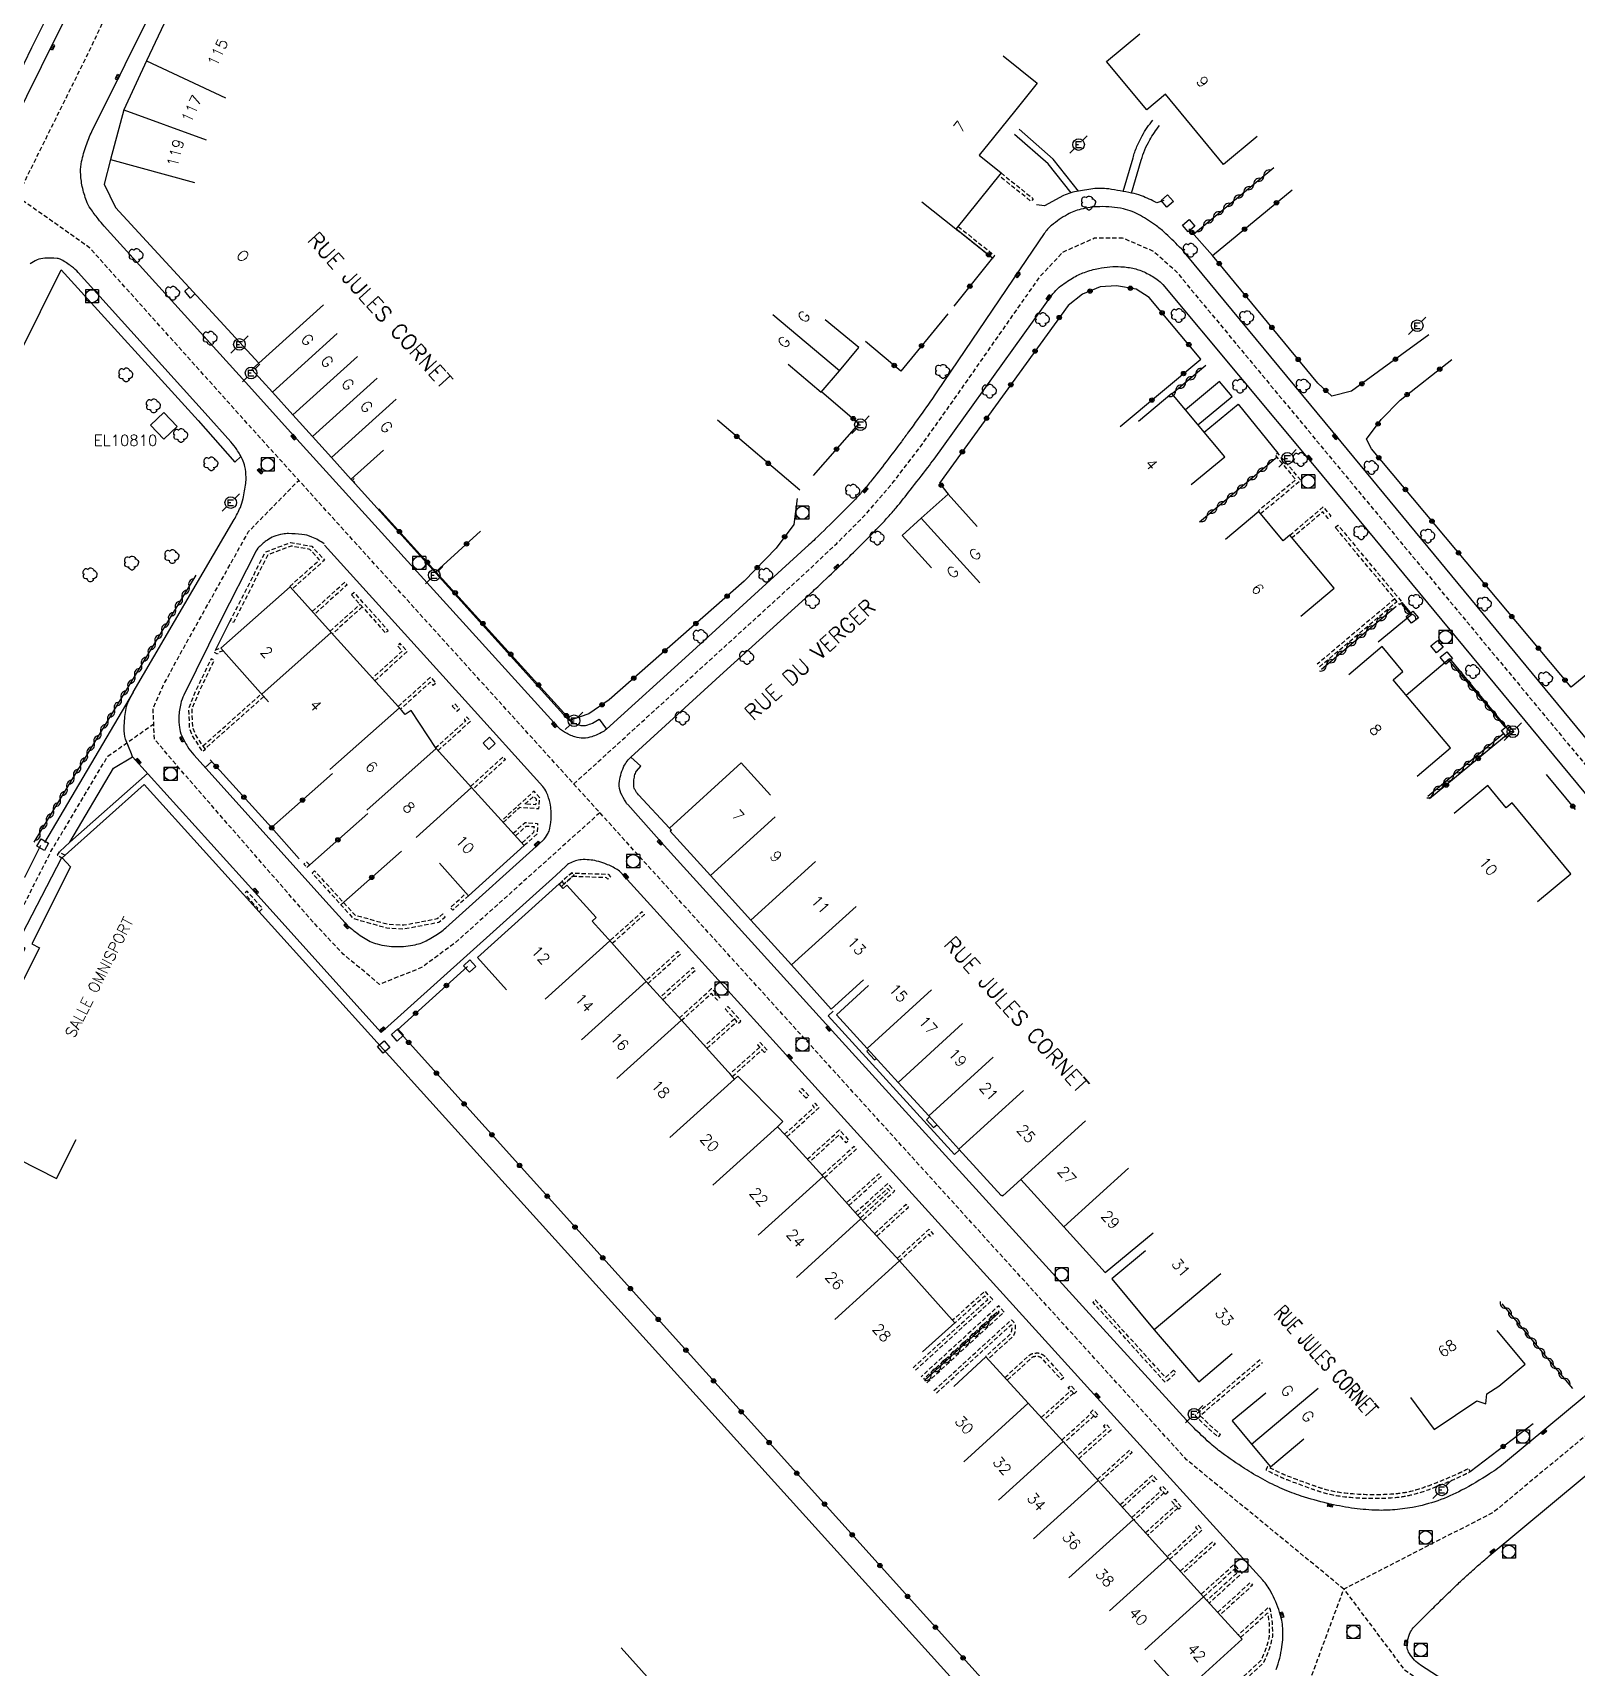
# Model space of a CAD drawing. Header units: millimetres. Extents: x 135999 to 137000, y 128000 to 129000.
# Drawn here: x 136716.9 to 136893.8, y 128701.5 to 128889 of the extents above; entities that cross this region are included whole.
import ezdxf
from ezdxf.enums import TextEntityAlignment as Align

# ---------------------------------------------------------------- set-up
doc = ezdxf.new("R2010")
doc.units = ezdxf.units.MM
doc.linetypes.add('DASHED', pattern=[0.75, 0.5, -0.25])
doc.layers.get('0').update_dxf_attribs({"linetype": 'CONTINUOUS'})
for name, color, linetype in [('W0001', 6, 'DASHED'), ('W0008', 7, 'CONTINUOUS'), ('W0100', 7, 'CONTINUOUS'), ('W0112', 1, 'DASHED'), ('W0300', 7, 'CONTINUOUS'), ('W0310', 3, 'CONTINUOUS'), ('W0322', 7, 'CONTINUOUS'), ('W0400', 7, 'CONTINUOUS'), ('W0420', 7, 'CONTINUOUS'), ('W0471', 7, 'CONTINUOUS'), ('W0984', 7, 'CONTINUOUS'), ('W0989', 7, 'CONTINUOUS'), ('W0991', 7, 'CONTINUOUS'), ('W1102', 7, 'CONTINUOUS')]:
    doc.layers.add(name, color=color, linetype=linetype)
doc.styles.get("Standard").update_dxf_attribs({"font": 'romans.shx', "width": 0.85})

# ---------------------------------------------------------------- blocks, each defined once
blk = doc.blocks.new('T400')
for p, q in [((-0.15, 0.3), (0.15, 0.3)), ((-0.15, -0.25), (-0.15, 0.3)), ((-0.15, 0.15), (0.15, 0.15)), ((-0.15, 0), (0.15, 0)), ((0.15, 0.3), (0.15, -0.25)), ((-0.15, -0.15), (0.15, -0.15)), ((-0.15, -0.25), (-0.15, -0.3)), ((-0.15, -0.3), (0.15, -0.3)), ((0.15, -0.3), (0.15, -0.25))]:
    blk.add_line(p, q)
blk = doc.blocks.new('T420')
for p, q in [((0.75, 0.75), (-0.75, 0.75)), ((-0.75, 0.75), (-0.75, -0.75)), ((0.75, 0.75), (0.75, -0.75)), ((0.75, -0.75), (-0.75, -0.75))]:
    blk.add_line(p, q)
blk.add_ellipse((0, 0), major_axis=(-0.53, 0.53), ratio=1, start_param=3.926991, end_param=10.210176)
blk = doc.blocks.new('T300')
for p, q in [((-0.8, 0.51), (-0.86, 0.34)), ((-0.86, 0.34), (-0.86, 0.17)), ((-0.86, 0.17), (-0.74, 0.06)), ((-0.69, 0.63), (-0.8, 0.51)), ((-0.8, -0.06), (-0.74, 0.06)), ((-0.74, 0.06), (-0.69, 0.11)), ((-0.57, 0.69), (-0.69, 0.63)), ((-0.46, 0.69), (-0.57, 0.69)), ((-0.29, 0.63), (-0.46, 0.69)), ((-0.29, 0.63), (-0.17, 0.74)), ((-0.23, 0.57), (-0.29, 0.63)), ((-0.17, 0.74), (-0.06, 0.8)), ((-0.06, 0.8), (0.06, 0.8)), ((0.06, 0.8), (0.23, 0.74)), ((0.23, 0.74), (0.34, 0.63)), ((0.34, 0.63), (0.4, 0.51)), ((0.46, 0.46), (0.34, 0.46)), ((0.4, 0.51), (0.4, 0.46)), ((0.57, 0.4), (0.46, 0.46)), ((0.57, 0.4), (0.69, 0.29)), ((0.69, 0.29), (0.74, 0.17)), ((0.74, 0.06), (0.69, -0.17)), ((0.74, 0.17), (0.74, 0.06)), ((-0.8, -0.17), (-0.8, -0.06)), ((-0.8, -0.23), (-0.8, -0.17)), ((-0.74, -0.34), (-0.8, -0.23)), ((-0.69, -0.4), (-0.74, -0.34)), ((-0.51, -0.46), (-0.69, -0.4)), ((-0.4, -0.46), (-0.51, -0.46)), ((-0.4, -0.46), (-0.34, -0.46)), ((-0.34, -0.46), (-0.34, -0.4)), ((-0.34, -0.51), (-0.34, -0.46)), ((-0.29, -0.63), (-0.34, -0.51)), ((-0.17, -0.74), (-0.29, -0.63)), ((-0.06, -0.8), (-0.17, -0.74)), ((0.06, -0.8), (-0.06, -0.8)), ((0.17, -0.74), (0.06, -0.8)), ((0.23, -0.69), (0.17, -0.74)), ((0.29, -0.46), (0.23, -0.46)), ((0.29, -0.63), (0.23, -0.69)), ((0.46, -0.4), (0.29, -0.46)), ((0.34, -0.51), (0.29, -0.63)), ((0.34, -0.51), (0.34, -0.46)), ((0.57, -0.34), (0.46, -0.4)), ((0.63, -0.29), (0.57, -0.34)), ((0.69, -0.17), (0.63, -0.29))]:
    blk.add_line(p, q)
blk = doc.blocks.new('T471')
for p, q in [((-0.333334, 0.333334), (-0.333334, -0.333334)), ((-0.333334, 0.333334), (0.333334, 0.333334)), ((-0.333334, 0), (0, 0)), ((0.500001, 0.500001), (1.000002, 1.000002)), ((-0.500001, -0.500001), (-1.000002, -1.000002)), ((-0.333334, -0.333334), (0.333334, -0.333334))]:
    blk.add_line(p, q)
blk.add_ellipse((0, 0), major_axis=(0.471405, 0.471405), ratio=1, start_param=5.4977871438, end_param=11.780972451)
blk = doc.blocks.new('t112o')
at = {"color": 0, "linetype": 'Continuous'}
for p, q in [((-0.5, 0.5), (0.5, 0.5)), ((-0.5, -0.5), (-0.5, 0.5)), ((0.5, 0.5), (0.5, -0.5)), ((0.5, -0.5), (-0.5, -0.5))]:
    blk.add_line(p, q, dxfattribs=at)
blk = doc.blocks.new('t322o')
at = {"color": 0, "linetype": 'Continuous'}
for radius in [0.25, 0.15]:
    blk.add_circle((0, 0), radius, dxfattribs=at)
blk = doc.blocks.new('t310o')
at = {"color": 0, "linetype": 'Continuous'}
for centre, start, end in [((-0.5, 0.38), 216.8699, 323.1304), ((0.5, -0.37), 36.8699, 143.1303)]:
    blk.add_arc(centre, 0.625, start, end, dxfattribs=at)

msp = doc.modelspace()

# ---------------------------------------------------------------- linework, layer by layer
at = {"layer": 'W0001', "flags": 128}
for points in [[(136807.48, 128989.34), (136742.47, 128916.71), (136734.58, 128907.94), (136729.53, 128900.08), (136723.42, 128887.05), (136697.82, 128835.4), (136674.89, 128789.73), (136668.08, 128778.35), (136660.92, 128768.49), (136638.46, 128737.32), (136635.65, 128732.75), (136633.3, 128728.17), (136631.3, 128721.71), (136621.67, 128692.43), (136620.38, 128685.04), (136619.79, 128678.35), (136616.85, 128639.73), (136616.62, 128630.74), (136617.09, 128622.52), (136620.38, 128599.4), (136624.84, 128576.15), (136630.01, 128560.23), (136634.82, 128546.73), (136635.35, 128537.18), (136633.94, 128526.18), (136631.11, 128509.17), (136629.8, 128503.35), (136628.72, 128500.25), (136622.64, 128492.47), (136615.47, 128482.01), (136598.88, 128475.92), (136591.23, 128470.01), (136583.58, 128479.57), (136581, 128481.82), (136577.78, 128483.78), (136573.22, 128485.28), (136557.61, 128488.65), (136554.13, 128490.2), (136552.97, 128495.85), (136561.89, 128499.53), (136621.16, 128490.31)], [(136634.82, 128546.73), (136648.81, 128548.69), (136732.25, 128581.42), (136746.75, 128587.07), (136756.45, 128591.17), (136762.83, 128594.44), (136769.06, 128598.07), (136775.14, 128602.16), (136781.12, 128606.69), (136786.92, 128611.69), (136792.39, 128617.05), (136797.47, 128622.71), (136811.12, 128638.9), (136837.61, 128670.47), (136844.98, 128679.17), (136848.81, 128683.56), (136862.94, 128699.05), (136867.19, 128710.5), (136849.17, 128725.32), (136799.35, 128780.25), (136742.08, 128843.49), (136723.39, 128864.32), (136715.07, 128870.19)], [(136778.9, 128802.83), (136800.59, 128822.58), (136806.07, 128827.59), (136809.05, 128830.42), (136812.43, 128833.8), (136815.65, 128837.58), (136818.54, 128841.36), (136822.52, 128846.94), (136830.87, 128858.9), (136832.4, 128861.06), (136834.99, 128863.83), (136838.6, 128865.45), (136841.78, 128865.47), (136845.35, 128863.94), (136847.86, 128861.73), (136912.13, 128784.26), (136932.71, 128759.42)], [(136781.89, 128799.53), (136765.33, 128784.64), (136761.45, 128781.77), (136756.63, 128779.85), (136752.47, 128783.32), (136749.24, 128786.74), (136733.42, 128804.91), (136730.82, 128807.98), (136730.67, 128811.49), (136731.77, 128814.02), (136733.62, 128817.45), (136741.62, 128831.79), (136747.37, 128837.65)], [(136701.53, 128759.36), (136713.27, 128782.72), (136713.84, 128785), (136718.96, 128795.1), (136725.47, 128806), (136730.74, 128809.74)], [(136969.71, 128790.07), (136905.03, 128736.49), (136884.36, 128719.32), (136867.19, 128710.5), (136874.13, 128701.25), (136897.49, 128686.06)]]:
    msp.add_lwpolyline(points, dxfattribs=at)
at = {"layer": 'W0008', "flags": 128}
for points in [[(136658.01, 128833.46), (136671.59, 128829.1), (136684.54, 128825.01, 0.060117), (136685.4, 128824.85, 0.052537), (136686.41, 128824.89, 0.087725), (136687.25, 128825.17, 0.075088), (136688.08, 128825.79, 0.024381), (136688.78, 128826.58, 0.054773), (136689.04, 128826.98), (136709.37, 128868.01), (136719.56, 128888.51), (136724.2, 128897.79, 0.039951), (136724.49, 128898.51, 0.038102), (136724.68, 128899.3, 0.121397), (136724.62, 128899.92, 0.069851), (136724.14, 128900.87, 0.052008), (136723.47, 128901.64, 0.069648), (136722.85, 128902.07, 0.038419), (136721.83, 128902.5, 0.066547), (136721.19, 128902.62), (136687.68, 128904.46)], [(136898.8, 128803.42), (136866.88, 128842.08), (136849.13, 128863.56, 0.022247), (136848.58, 128864.18, 0.007388), (136846.79, 128865.93, 0.035421), (136845.71, 128866.83, 0.022664), (136843.88, 128868.02, 0.078876), (136841.92, 128868.78, 0.060469), (136839.21, 128869.03, 0.052727), (136837.03, 128868.74, 0.070609), (136835.5, 128868.14, 0.041347), (136833.69, 128866.89, 0.072688), (136832.84, 128865.96), (136830.09, 128861.91), (136820.53, 128847.79, -0.00484), (136819.34, 128846.07, -0.00287), (136817.28, 128843.2, -0.003775), (136816.46, 128842.08, -0.001818), (136814.72, 128839.78, -0.00658), (136812.93, 128837.49, -0.013028), (136811.98, 128836.36, -0.010426), (136811.07, 128835.39, -0.005338), (136809.25, 128833.54, -0.002162), (136806.59, 128830.94, -0.007871), (136805.85, 128830.24), (136792.09, 128817.69), (136782.64, 128809.1, -0.065608), (136782.09, 128808.72, -0.027554), (136781.26, 128808.35, -0.008993), (136780.98, 128808.25, -0.0796), (136780.01, 128808.09, -0.078942), (136779.03, 128808.23, -0.06055), (136777.84, 128808.77, -0.0723), (136777, 128809.46), (136747.15, 128842.39), (136741.27, 128848.9), (136725.06, 128866.81, -0.017613), (136724.36, 128867.64, -0.013135), (136723.49, 128868.81, -0.064379), (136723.03, 128869.69, -0.036782), (136722.55, 128871.34, -0.04537), (136722.36, 128872.97, -0.059909), (136722.47, 128874.22, -0.029942), (136722.98, 128876.04, -0.032218), (136723.66, 128877.66), (136731.3, 128893.04, -0.007072)], [(136841.88, 128870.79), (136843.02, 128874.63, -0.029457), (136843.47, 128875.93, -0.029588), (136844.07, 128877.17, -0.023434), (136844.65, 128878.1, -0.023434), (136845.31, 128878.97, -0.023434)], [(136842.86, 128870.6), (136843.97, 128874.36, -0.029588), (136844.38, 128875.55, -0.029588), (136844.94, 128876.68, -0.023434), (136845.47, 128877.53, -0.023434), (136846.07, 128878.33)], [(136846.55, 128869.74), (136845.74, 128869.49, 0.025345), (136843.98, 128870.28, 0.04214), (136842.86, 128870.6, 0.01319), (136840.24, 128871.06, 0.03562), (136839.25, 128871.13, 0.031751), (136838.66, 128871.1, 0.009767), (136836.76, 128870.82, 0.062395), (136835.05, 128870.32), (136832.89, 128869.14), (136831.97, 128869.26)], [(136859.45, 128701.29, 0.049334), (136860.1, 128703.87, 0.054536), (136860.19, 128706.01, 0.0626), (136859.83, 128707.84, 0.040647), (136858.83, 128710.19, 0.063901), (136857.9, 128711.53), (136838.53, 128732.87), (136803.22, 128771.79), (136787.7, 128788.92), (136784.24, 128792.71, 0.081316), (136783.74, 128793.11, 0.036299), (136782.45, 128793.7, 0.03149), (136781.52, 128793.99, 0.034816), (136780.66, 128794.13, 0.043337), (136779.75, 128794.14, 0.058041), (136779.09, 128794.01, 0.042557), (136778.38, 128793.71, 0.073853), (136778.01, 128793.45), (136776.86, 128792.32), (136756.81, 128774.33), (136742.69, 128790.04), (136728.3, 128805.93), (136728.2, 128806.29), (136727.52, 128807.96, -0.077056), (136727.36, 128809.25, -0.014648), (136727.42, 128810.35, -0.017966), (136727.53, 128811.25, -0.057265), (136727.78, 128812.15, -0.039937), (136728.39, 128813.35), (136739.96, 128833.15, 0.03411), (136740.67, 128834.55, 0.050634), (136740.99, 128835.56, 0.016001), (136741.29, 128837.3, 0.03923), (136741.33, 128838.03, 0.045907), (136741.2, 128839.22, 0.062974), (136740.91, 128840.05, 0.032387), (136740.27, 128841.17, 0.037006), (136739.58, 128842.07), (136736.63, 128845.35), (136722.09, 128861.48, 0.047476), (136721.33, 128862.17, 0.034673), (136720.15, 128862.94, 0.104328), (136719.65, 128863.09, 0.038848), (136718.25, 128863.12, 0.155426), (136716.57, 128862.46)], [(136914.37, 128748.82), (136890.47, 128729), (136885.73, 128725.05, -0.031341), (136883.9, 128723.71, -0.019099), (136880.7, 128721.83, -0.03946), (136877.98, 128720.64, -0.038891), (136875.06, 128719.87, -0.026387), (136872.76, 128719.58, -0.029923), (136870.72, 128719.55, -0.024512), (136868.07, 128719.8, -0.023197), (136865.31, 128720.33, -0.019175), (136862.31, 128721.17, -0.025686), (136860.14, 128722, -0.019526), (136857.89, 128723.1, -0.02006), (136855.8, 128724.34, -0.015327), (136853.21, 128726.13, -0.025779), (136851.76, 128727.32, -0.008174), (136850.02, 128728.95, -0.015407), (136849.14, 128729.86), (136837.62, 128742.54), (136808.54, 128774.53), (136789.28, 128795.78), (136785.08, 128800.46, -0.049544), (136784.85, 128800.77, -0.016823), (136784.31, 128801.76, -0.126483), (136784.09, 128802.9, -0.065578), (136784.6, 128804.75, -0.040222), (136784.72, 128804.99, -0.026686), (136785.14, 128805.59, -0.043509), (136785.44, 128805.92), (136796.08, 128815.61), (136805.45, 128824.13, 0.004423), (136806.87, 128825.45, 0.00246), (136809.4, 128827.85, 0.003406), (136810.72, 128829.13, 0.00222), (136812.72, 128831.13, 0.004886), (136814.08, 128832.52, 0.007427), (136814.95, 128833.46, 0.011303), (136815.86, 128834.51, 0.006076), (136817.48, 128836.53, 0.002692), (136819.49, 128839.12, 0.007339), (136820.21, 128840.09), (136833.84, 128859.02, -0.065797), (136834.57, 128859.8, -0.037861), (136836.09, 128860.85, -0.04444), (136837.45, 128861.5, -0.039792), (136839.08, 128861.96, -0.030325), (136840.38, 128862.14, -0.031719), (136841.64, 128862.15, -0.046356), (136843.17, 128861.93, -0.053104), (136844.44, 128861.47, -0.038524), (136845.78, 128860.7, -0.067846), (136846.43, 128860.1), (136863.79, 128839.32), (136895.63, 128800.83)], [(136753.5, 128837.64), (136778.06, 128810.43, 0.0723), (136778.58, 128810, 0.06055), (136779.46, 128809.6, 0.078942), (136779.99, 128809.52, 0.0796), (136780.52, 128809.61, 0.027878), (136781.22, 128809.9), (136781.8, 128810.25), (136782.64, 128809.1)], [(136750.29, 128830.35, 0.055077), (136748.87, 128831.15, 0.076138), (136747.72, 128831.45, 0.022236), (136746.2, 128831.54, 0.049988), (136745.52, 128831.49, 0.046654), (136744.51, 128831.2, 0.05858), (136743.77, 128830.8, 0.049095), (136742.83, 128830.01, 0.075021), (136742.36, 128829.35), (136738.42, 128821.6), (136734.18, 128813.01, 0.059986), (136733.84, 128812.05, 0.038886), (136733.62, 128810.51, 0.055164), (136733.68, 128809.32, 0.065663), (136733.96, 128808.36, 0.035734), (136734.62, 128807.12, 0.042925), (136735.33, 128806.18), (136750.85, 128788.95), (136752.7, 128786.89, 0.039623), (136753.34, 128786.28, 0.019435), (136754.79, 128785.21, 0.084254), (136756.36, 128784.48, 0.064612), (136758.58, 128784.18, 0.054835), (136760.73, 128784.4, 0.078038), (136762.15, 128784.94, 0.016316), (136763.62, 128785.85, 0.035679), (136764.24, 128786.34), (136775.36, 128796.35, 0.048653), (136775.89, 128797.06, 0.077832), (136776.1, 128797.57, 0.017455), (136776.26, 128798.41, 0.02918), (136776.32, 128798.92, 0.031001), (136776.3, 128799.75, 0.029863), (136776.18, 128800.61, 0.050814), (136775.79, 128801.87, 0.082836), (136775.35, 128802.55), (136766.46, 128812.42), (136750.33, 128830.23)], [(136717.75, 128795.78), (136715.92, 128792.09), (136701.98, 128799.12), (136694.18, 128803.13, -0.050779), (136693.47, 128803.59, -0.057477), (136692.94, 128804.12, -0.047062), (136692.75, 128804.42, -0.022516), (136692.45, 128805.08, -0.038961), (136692.36, 128805.37), (136692.28, 128805.82), (136695.54, 128812.33)], [(136789.87, 128797.78), (136786.32, 128801.6, -0.070847), (136785.93, 128802.14, -0.097485), (136785.78, 128802.61, -0.04558), (136785.78, 128803.16, -0.039808), (136785.88, 128803.78, -0.08269), (136786.1, 128804.3), (136786.57, 128804.86), (136785.44, 128805.92)], [(136897.99, 128687.51), (136875.98, 128701.79, -0.057526), (136875.31, 128702.35, -0.051433), (136874.71, 128703.11, -0.104336), (136874.47, 128703.76, -0.087541), (136874.49, 128704.58, -0.061341), (136874.84, 128705.59, -0.085509), (136875.29, 128706.22), (136877.13, 128708.04, -0.000496), (136877.86, 128708.76, -0.000267), (136879.21, 128710.08, -0.004615), (136880.01, 128710.85, -0.003337), (136881.13, 128711.9, -0.006122), (136882.52, 128713.15, -0.006504), (136883.86, 128714.3), (136905.87, 128732.61), (136928.21, 128751.07), (136945.29, 128765.24), (136971.52, 128786.99)]]:
    msp.add_lwpolyline(points, format="xyb", dxfattribs=at)
for points in [[(136835.91, 128870.63), (136833.31, 128873.95), (136829.43, 128877.32)], [(136836.76, 128870.82), (136833.88, 128874.49), (136829.95, 128877.91)], [(136698.87, 128819), (136720.14, 128861.79), (136735.82, 128844.51), (136740.03, 128839.75), (136740.75, 128840.44)], [(136735.47, 128859.03), (136734.96, 128858.56), (136734.29, 128859.33), (136734.78, 128859.78)], [(136850.47, 128844.02), (136854.38, 128847.27), (136852.95, 128849), (136849.04, 128845.74)], [(136851.19, 128843.16), (136855.07, 128846.4), (136859.63, 128840.78)], [(136871.13, 128819.14), (136875, 128822.32), (136873.89, 128823.63)], [(136874.32, 128813.01), (136879.29, 128817.2), (136886.27, 128808.77)], [(136728.39, 128813.35), (136718.2, 128796.11)], [(136719.99, 128795.09), (136721.12, 128796.17), (136726.11, 128804.64), (136728.3, 128805.93)], [(136736.65, 128804.72), (136737.4, 128805.39)], [(136721.12, 128796.17), (136730.02, 128804.05)], [(136708.1, 128768.25), (136716.01, 128783.98), (136715.1, 128784.48), (136720.2, 128794.39)], [(136808.64, 128776.78), (136808.06, 128776.25), (136822.55, 128760.32), (136823.14, 128760.86)], [(136812.69, 128772.32), (136812.5, 128772.15), (136813.38, 128771.2), (136813.57, 128771.36)], [(136819.7, 128764.64), (136819.33, 128764.31), (136820.15, 128763.42), (136820.52, 128763.75)]]:
    msp.add_lwpolyline(points, dxfattribs=at)
at = {"layer": 'W0100', "flags": 128}
for points in [[(136754.05, 128911.29), (136750.19, 128914.47), (136746.32, 128909.76), (136742.29, 128904.93), (136738.82, 128900.75), (136734.62, 128895.72), (136729.93, 128885.75), (136727.33, 128880.15), (136725.77, 128874.45), (136725.05, 128871.61), (136726.34, 128868.93), (136742.79, 128851.09), (136741.99, 128850.37), (136744.35, 128847.78), (136746.68, 128845.17), (136748.95, 128842.67), (136751.12, 128840.25), (136753.38, 128837.76)], [(136673.87, 128831.01), (136685.06, 128827.35), (136687.38, 128828.31), (136692.38, 128838.34), (136695.27, 128844.09), (136697.91, 128849.42), (136700.61, 128854.81), (136704.2, 128861.94), (136705.98, 128865.5), (136707.74, 128869.04), (136709.49, 128872.64), (136711.89, 128877.21), (136714.14, 128881.8), (136716.77, 128887.28), (136718.7, 128891.18), (136722.14, 128898.28), (136721.66, 128900.52), (136708.53, 128901.12), (136708.3, 128896.13)], [(136857.26, 128877.07), (136853.41, 128873.88), (136846.75, 128881.92), (136844.59, 128880.12), (136844.59, 128880.12), (136844.59, 128880.12), (136839.97, 128885.68), (136843.82, 128888.87)], [(136828.12, 128886.32), (136832.02, 128883.18), (136829.58, 128880.15), (136827.03, 128876.98), (136825.39, 128874.93), (136827.9, 128872.92), (136822.71, 128866.44), (136822.71, 128866.44), (136818.81, 128869.56)], [(136803.48, 128850.99), (136807.28, 128847.75), (136809.38, 128850.22), (136811.58, 128852.89), (136807.73, 128856.07)], [(136849.69, 128837.16), (136853.53, 128840.36), (136847.48, 128847.61), (136843.64, 128844.41)], [(136757.08, 128841.12), (136753.36, 128837.77)], [(136819.91, 128827.61), (136816.54, 128831.31), (136818.73, 128833.31), (136821.82, 128836.08), (136825.16, 128832.36)], [(136862.25, 128822.08), (136866.09, 128825.29), (136861.01, 128831.36), (136861.01, 128831.36), (136860.25, 128830.72), (136857.44, 128834.08), (136853.61, 128830.88)], [(136763.49, 128793.73), (136766.84, 128790.02), (136773.22, 128795.78), (136767.17, 128802.43), (136763.14, 128806.9), (136760.24, 128811.27), (136759.57, 128810.81), (136759.14, 128811.29), (136751.1, 128820.19), (136746.37, 128825.45), (136738.44, 128818.41), (136743.91, 128812.26)], [(136875.61, 128803.74), (136879.43, 128806.96), (136872.83, 128814.79), (136872.83, 128814.79), (136873.94, 128815.73), (136871.59, 128818.58), (136867.77, 128815.36)], [(136801.46, 128801.54), (136798.11, 128805.25), (136789.87, 128797.78), (136790.09, 128797.55), (136789.96, 128797.42), (136794.59, 128792.34), (136799.21, 128787.23), (136803.85, 128782.08), (136808.42, 128777.02), (136812.13, 128780.38)], [(136784.33, 128703.77), (136787.66, 128700.04), (136786, 128698.55), (136813.35, 128668.21), (136815.12, 128669.78), (136818.84, 128665.67), (136827.75, 128673.7), (136824.01, 128677.91), (136834.24, 128686.99), (136763.47, 128765.29), (136729.64, 128802.77), (136720.25, 128794.35), (136721.19, 128793.32), (136721.19, 128793.32), (136721.19, 128793.32), (136721.19, 128793.32), (136716.77, 128784.5), (136717.64, 128784.04), (136707.84, 128764.66), (136715.68, 128760.69), (136715.23, 128759.8), (136719.6, 128757.6), (136721.85, 128762.06)], [(136889.38, 128789.35), (136893.23, 128792.54), (136886.49, 128800.68), (136886.49, 128800.68), (136885.8, 128800.1), (136883.7, 128802.64), (136879.85, 128799.45)], [(136818.87, 128737.72), (136822.59, 128741.05), (136816.25, 128748.13), (136811.83, 128752.96), (136807.49, 128757.8), (136803.13, 128762.6), (136802.27, 128763.53), (136802.87, 128764.13), (136797.7, 128769.34), (136797.34, 128768.98), (136796.93, 128769.43), (136791.24, 128775.75), (136787.21, 128780.18), (136783.22, 128784.64), (136781.01, 128787.11), (136781.45, 128787.5), (136778.1, 128791.21), (136777.69, 128790.84), (136777.22, 128791.37), (136767.86, 128782.94), (136771.2, 128779.23)], [(136812.71, 128779.72), (136809.02, 128776.35), (136812.54, 128772.49), (136816.09, 128768.61), (136819.6, 128764.76), (136823.05, 128760.96), (136827.9, 128755.63), (136827.98, 128755.69), (136828.09, 128755.59), (136830.16, 128757.47), (136835.09, 128752.05), (136839.84, 128746.82), (136845.33, 128751.36)], [(136844.46, 128749.28), (136840.6, 128746.09), (136845.45, 128740.24), (136850.57, 128734.25), (136854.37, 128737.5)], [(136874.82, 128732.48), (136877.56, 128728.79), (136882.44, 128732.09), (136883.48, 128731.76), (136883.48, 128731.76), (136883.48, 128731.76), (136883.6, 128732.88), (136883.6, 128732.88), (136884.98, 128733.79), (136887.99, 128736.3), (136884.79, 128740.14)], [(136845.44, 128702.36), (136848.8, 128698.66), (136855.53, 128704.76), (136851.1, 128709.63), (136847.05, 128714.09), (136843.09, 128718.49), (136839.03, 128722.96), (136835.02, 128727.41), (136830.99, 128731.83), (136826.15, 128737.12), (136822.46, 128733.74)], [(136858.23, 128732.97), (136854.39, 128729.78), (136856.59, 128727.13), (136858.79, 128724.52), (136862.62, 128727.73)]]:
    msp.add_lwpolyline(points, dxfattribs=at)
msp.add_lwpolyline([(136730.37, 128843.97), (136731.91, 128845.42), (136733.43, 128843.81), (136731.9, 128842.36)], close=True, dxfattribs=at)
at = {"layer": 'W0112', "flags": 128}
for points in [[(136827.89, 128872.9), (136831.58, 128869.95), (136831.33, 128869.64), (136827.64, 128872.59)], [(136822.97, 128866.76), (136827.15, 128863.42), (136826.9, 128863.11), (136822.72, 128866.45)], [(136857.65, 128833.84), (136862.26, 128837.68), (136859.63, 128840.78), (136859.32, 128840.52), (136861.69, 128837.73), (136857.39, 128834.14)], [(136753.38, 128837.76), (136753.5, 128837.64), (136753.78, 128837.93), (136753.66, 128838.05)], [(136861.01, 128831.36), (136864.82, 128834.6), (136865.71, 128833.53), (136865.4, 128833.27), (136864.77, 128834.04), (136861.27, 128831.06)], [(136746.34, 128825.48), (136749.75, 128828.54), (136748.65, 128829.73), (136746.48, 128830.11), (136743.84, 128829.11), (136739.87, 128821.35), (136739.51, 128821.54), (136743.55, 128829.43), (136746.44, 128830.52), (136748.85, 128830.1), (136750.32, 128828.51), (136746.61, 128825.18)], [(136748.92, 128822.61), (136752.64, 128825.96), (136752.91, 128825.66), (136749.19, 128822.32)], [(136873.02, 128824.07), (136864.13, 128816.57)], [(136864.39, 128816.27), (136873.28, 128823.76)], [(136750.96, 128820.34), (136754.39, 128823.44)], [(136754.65, 128823.14), (136751.23, 128820.05)], [(136738.73, 128818.08), (136738.14, 128817.9), (136738.05, 128817.71), (136737.69, 128817.9), (136737.87, 128818.24), (136737.92, 128818.25), (136738.44, 128818.41)], [(136756.09, 128814.67), (136759.81, 128818.04), (136758.96, 128818.96), (136758.67, 128818.69), (136759.24, 128818.06), (136755.82, 128814.97)], [(136758.76, 128811.71), (136762.49, 128815.08), (136763.08, 128814.37), (136762.78, 128814.11), (136762.45, 128814.5), (136759.03, 128811.42)], [(136736.38, 128807.19), (136743.1, 128813.16)], [(136743.37, 128812.86), (136736.63, 128806.87)], [(136763.34, 128806.67), (136767.07, 128810.04), (136766.65, 128810.51), (136766.35, 128810.24), (136766.51, 128810.07), (136763.07, 128806.97)], [(136767.06, 128802.54), (136770.79, 128805.93), (136771.06, 128805.64), (136767.33, 128802.24)], [(136770.8, 128798.43), (136772.7, 128800.16), (136774.9, 128800.01), (136775, 128801.25), (136774.34, 128802), (136770.63, 128798.62)], [(136771.95, 128797.17), (136773.31, 128798.41), (136774.76, 128798.31), (136774.68, 128797.08), (136773.23, 128795.77)], [(136772.22, 128796.88), (136773.46, 128798), (136774.34, 128797.94), (136774.3, 128797.27), (136772.96, 128796.07)], [(136720.61, 128794.62), (136719.88, 128795.03), (136719.68, 128794.68), (136720.29, 128794.34)], [(136777.22, 128791.37), (136778.68, 128792.67), (136778.95, 128792.37), (136777.49, 128791.07)], [(136742.81, 128788.18), (136743.23, 128788.55), (136741.44, 128790.52), (136741.04, 128790.15)], [(136742.54, 128788.48), (136742.66, 128788.58), (136741.42, 128789.95), (136741.3, 128789.85)], [(136766.84, 128790.02), (136765.02, 128788.37), (136764.75, 128788.66), (136766.57, 128790.31)], [(136783.3, 128784.56), (136787.01, 128787.87), (136786.74, 128788.17), (136783.03, 128784.85)], [(136787.42, 128779.95), (136791.13, 128783.31), (136790.86, 128783.61), (136787.15, 128780.24)], [(136789.11, 128778.09), (136792.84, 128781.48), (136792.57, 128781.78), (136788.84, 128778.39)], [(136791.01, 128776), (136794.71, 128779.36), (136795.66, 128778.3), (136795.36, 128778.04), (136794.68, 128778.79), (136791.27, 128775.7)], [(136797.32, 128775.87), (136793.9, 128772.79)], [(136794.17, 128772.49), (136797.59, 128775.57)], [(136800.23, 128772.65), (136796.8, 128769.57)], [(136797.07, 128769.27), (136800.5, 128772.36)], [(136803.34, 128762.37), (136807.03, 128765.72), (136806.58, 128766.24), (136806.28, 128765.97), (136806.47, 128765.75), (136803.07, 128762.66)], [(136805.67, 128759.79), (136809.37, 128763.15), (136810.43, 128761.96), (136810.14, 128761.69), (136809.34, 128762.59), (136805.94, 128759.5)], [(136807.62, 128757.65), (136811.32, 128760.98), (136811.06, 128761.27), (136807.35, 128757.95)], [(136810.45, 128754.5), (136814.15, 128757.82), (136813.89, 128758.12), (136810.18, 128754.8)], [(136811.19, 128753.67), (136814.91, 128757), (136815.68, 128756.13), (136812.01, 128752.76)], [(136811.46, 128753.37), (136814.88, 128756.44), (136815.12, 128756.16), (136811.74, 128753.06)], [(136813.65, 128750.98), (136817.29, 128754.31), (136817.02, 128754.61), (136813.38, 128751.27)], [(136815.99, 128748.42), (136819.63, 128751.76), (136820.1, 128751.22), (136819.8, 128750.96), (136819.6, 128751.19), (136816.26, 128748.13)], [(136817.8, 128735.88), (136826.37, 128743.72), (136826.02, 128744.1), (136822.61, 128741.04)], [(136818.07, 128735.59), (136826.93, 128743.7), (136826.05, 128744.66), (136822.34, 128741.34)], [(136819.38, 128734.16), (136828.24, 128742.27), (136827.62, 128742.99), (136818.73, 128734.86)], [(136819.11, 128734.45), (136827.68, 128742.3), (136827.58, 128742.41), (136819, 128734.56)], [(136857.59, 128736.81), (136850.13, 128730.42), (136851.47, 128729.09), (136852.77, 128727.94), (136853.04, 128728.24), (136851.75, 128729.38), (136850.72, 128730.4), (136857.85, 128736.5)], [(136832.5, 128730.17), (136835.91, 128733.27)], [(136836.18, 128732.97), (136832.77, 128729.87)], [(136834.85, 128727.59), (136838.26, 128730.66)], [(136838.54, 128730.37), (136835.12, 128727.29)], [(136836.8, 128725.43), (136840.5, 128728.78), (136839.94, 128729.43), (136839.64, 128729.17), (136839.95, 128728.81), (136836.53, 128725.73)], [(136838.93, 128723.07), (136842.64, 128726.44), (136842.91, 128726.15), (136839.2, 128722.78)], [(136841.54, 128720.19), (136845.27, 128723.58), (136845.73, 128723.05), (136845.43, 128722.79), (136845.23, 128723.01), (136841.81, 128719.9)], [(136842.88, 128718.72), (136846.3, 128721.84)], [(136846.57, 128721.54), (136843.15, 128718.43)], [(136844.45, 128716.98), (136847.89, 128720.08)], [(136848.16, 128719.79), (136844.72, 128716.68)], [(136847.22, 128713.91), (136850.96, 128717.3), (136850.49, 128717.82), (136850.19, 128717.55), (136850.4, 128717.33), (136846.95, 128714.21)], [(136848.43, 128712.57), (136852.17, 128715.96), (136852.44, 128715.67), (136848.7, 128712.28)], [(136850.84, 128709.91), (136854.61, 128713.32), (136855.5, 128712.31), (136851.76, 128708.9)], [(136851.11, 128709.61), (136854.58, 128712.75), (136854.94, 128712.34), (136851.49, 128709.2)], [(136852.73, 128707.84), (136856.46, 128711.24), (136856.73, 128710.95), (136853, 128707.54)]]:
    msp.add_lwpolyline(points, dxfattribs=at)
for points in [[(136866.21, 128832.24), (136866.52, 128832.5), (136873.45, 128824.17), (136873.89, 128823.63), (136873.59, 128823.38), (136873.15, 128823.91)], [(136753.43, 128824.51), (136757.31, 128820.16), (136757.61, 128820.43), (136753.73, 128824.78)], [(136736.66, 128806.84), (136736.51, 128807), (136735.49, 128808.58), (136735.22, 128809.36), (136735.13, 128811.4), (136735.9, 128813.31), (136737.69, 128817.02), (136737.33, 128817.19), (136735.53, 128813.48), (136734.73, 128811.47), (136734.82, 128809.28), (136735.13, 128808.41), (136736.19, 128806.75), (136736.36, 128806.56)], [(136764.97, 128811.77), (136765.5, 128811.17), (136765.8, 128811.43), (136765.27, 128812.03)], [(136773.3, 128800.52), (136774.31, 128801.43), (136774.59, 128801.11), (136774.53, 128800.44)], [(136748.59, 128793.54), (136748.23, 128793.91), (136747.94, 128793.63), (136748.3, 128793.26)], [(136749.19, 128792.88), (136748.9, 128792.62), (136753.61, 128787.42), (136757.45, 128786.33), (136759.46, 128786.22), (136763.42, 128786.98), (136764.15, 128787.61), (136763.89, 128787.92), (136763.24, 128787.35), (136759.43, 128786.62), (136757.52, 128786.73), (136753.83, 128787.77)], [(136777.81, 128791.38), (136777.55, 128791.68), (136778.63, 128792.62), (136782.84, 128792.48), (136783.11, 128792.18), (136782.82, 128791.91), (136782.66, 128792.08), (136778.77, 128792.22)], [(136796.27, 128777.04), (136797.77, 128775.38), (136798.06, 128775.64), (136796.57, 128777.31)], [(136800.77, 128772.05), (136799.99, 128772.92), (136800.29, 128773.18), (136801.07, 128772.31)], [(136805.56, 128766.78), (136804.75, 128767.65), (136805.04, 128767.92), (136805.85, 128767.05)], [(136847.68, 128735.61), (136846.74, 128734.77), (136838.71, 128743.65), (136838.41, 128743.38), (136846.71, 128734.21), (136847.95, 128735.31)], [(136836.26, 128732.89), (136835.6, 128733.6), (136835.9, 128733.87), (136836.55, 128733.16)], [(136838.73, 128730.16), (136838.16, 128730.77), (136838.46, 128731.05), (136839.02, 128730.44)], [(136846.76, 128721.34), (136846.08, 128722.08), (136846.38, 128722.35), (136847.05, 128721.6)], [(136848.28, 128719.66), (136847.48, 128720.55), (136847.78, 128720.81), (136848.57, 128719.92)]]:
    msp.add_lwpolyline(points, close=True, dxfattribs=at)
for points in [[(136820.2, 128733.26), (136829.08, 128741.38, -0.089086), (136829.41, 128740.99, -0.122646), (136829.52, 128740.63, -0.031361), (136829.51, 128740.3, -0.032599), (136829.47, 128739.99, -0.060494), (136829.37, 128739.7, -0.047915), (136829.17, 128739.38), (136827.71, 128738.08), (136826.39, 128736.86)], [(136820.47, 128732.96), (136829.05, 128740.82, -0.007604), (136829.07, 128740.79, -0.122646), (136829.12, 128740.61, -0.031361), (136829.11, 128740.33, -0.032599), (136829.07, 128740.07, -0.060494), (136829.01, 128739.88, -0.042139), (136828.87, 128739.65), (136827.45, 128738.38), (136826.12, 128737.16)], [(136828.32, 128734.75), (136830.95, 128737.16, -0.063185), (136831.26, 128737.41, -0.082985), (136831.55, 128737.52, -0.04349), (136832, 128737.58, -0.080976), (136832.25, 128737.56, -0.059368), (136832.67, 128737.38, -0.081045), (136832.93, 128737.17), (136835.1, 128734.77), (136834.8, 128734.5), (136832.64, 128736.9, 0.081045), (136832.47, 128737.03, 0.059368), (136832.14, 128737.17, 0.080976), (136832.02, 128737.19, 0.04349), (136831.63, 128737.13, 0.082985), (136831.47, 128737.07, 0.065658), (136831.23, 128736.87), (136828.59, 128734.45)], [(136855.36, 128704.95), (136858.45, 128707.76), (136858.62, 128706.6), (136858.64, 128705.11), (136858.47, 128704.38, -0.017705), (136858.24, 128703.65, -0.018018), (136857.95, 128702.92, -0.016431), (136857.64, 128702.27), (136845.22, 128690.88), (136845.54, 128690.54), (136845.76, 128690.72), (136845.71, 128690.78), (136846.15, 128691.19), (136857.96, 128702.02, 0.018018), (136858.32, 128702.76, 0.018018), (136858.61, 128703.51, 0.017868), (136858.85, 128704.28), (136859.04, 128705.07), (136859.02, 128706.63), (136858.8, 128708.16), (136858.59, 128708.43), (136855.09, 128705.24)]]:
    msp.add_lwpolyline(points, format="xyb", dxfattribs=at)
msp.add_lwpolyline([(136858.43, 128724.54), (136858.24, 128724.19, 0.008807), (136859.83, 128723.41, 0.016944), (136860.68, 128723.05, 0.006185), (136863.53, 128722, 0.014068), (136864.8, 128721.59, 0.042624), (136867.07, 128721.12, 0.027872), (136870.61, 128720.91, 0.024477), (136873.28, 128721.03, 0.037985), (136874.98, 128721.32, 0.028671), (136877.11, 128721.99, 0.016614), (136880.68, 128723.47, 0.011758), (136880.96, 128723.6, 0.004453), (136881.69, 128723.98), (136881.5, 128724.34, -0.004453), (136880.78, 128723.96, -0.011758), (136880.51, 128723.83, -0.016614), (136876.97, 128722.36, -0.028671), (136874.88, 128721.71, -0.037985), (136873.24, 128721.43, -0.024477), (136870.61, 128721.31, -0.027872), (136867.12, 128721.52, -0.042624), (136864.91, 128721.97, -0.014068), (136863.66, 128722.38, -0.006185), (136860.82, 128723.43, -0.016944), (136860, 128723.78, -0.008807)], format="xyb", close=True, dxfattribs=at)
at = {"layer": 'W0310', "flags": 128}
for points in [[(136849.94, 128865.89), (136859.15, 128873.51)], [(136851.36, 128850.81), (136847.5, 128847.58)], [(136859.56, 128840.31), (136850.64, 128832.86)], [(136735.56, 128826.77), (136717.01, 128796.14)], [(136873.21, 128823.2), (136864.64, 128815.97)], [(136873.81, 128823.46), (136874.83, 128822.27)], [(136879.21, 128817.01), (136885.56, 128809.46)], [(136885.54, 128808.6), (136876.82, 128801.38)], [(136893.45, 128733.51), (136885.34, 128743.21)], [(136827.64, 128742.2), (136819.13, 128734.42)]]:
    msp.add_lwpolyline(points, dxfattribs=at)
at = {"layer": 'W0322', "flags": 128}
for points in [[(136852.15, 128863.42), (136861.26, 128870.97)], [(136822.75, 128866.48), (136826.92, 128863.15), (136822.47, 128857.64)], [(136876.93, 128854.33), (136868.08, 128847.87), (136865.8, 128847.31), (136864.22, 128848.79), (136852.15, 128863.42), (136849.41, 128866.48)], [(136841.53, 128843.81), (136850.81, 128851.55), (136844.88, 128858.63), (136843.37, 128859.58), (136841.12, 128859.95), (136839.24, 128859.83), (136837.21, 128859), (136835.57, 128857.7), (136820.85, 128837.32), (136821.82, 128836.08)], [(136821.79, 128856.76), (136816.41, 128850.18), (136812.35, 128853.59)], [(136903.44, 128822.26), (136893.24, 128813.92), (136870.36, 128841.25), (136869.8, 128842.39), (136871.49, 128844.63), (136873.64, 128846.86), (136879.58, 128851.49)], [(136807.33, 128847.81), (136811.6, 128844.18), (136806.36, 128838.2)], [(136804.81, 128836.52), (136795.37, 128844.56)], [(136753.81, 128837.36), (136753.5, 128837.64)], [(136804.5, 128835.55), (136804.15, 128832.6), (136802.09, 128829.88), (136798.44, 128826.09), (136782.95, 128812.47), (136780.61, 128810.88), (136778.53, 128810.15), (136763.09, 128827.17), (136756.54, 128834.37)], [(136763.09, 128827.17), (136768.22, 128831.82)], [(136737.87, 128818.24), (136739.51, 128821.54)], [(136886.27, 128808.77), (136877.03, 128801.12)], [(136747.42, 128794.24), (136744.25, 128797.82), (136737.22, 128805.59)], [(136744.25, 128797.82), (136751.23, 128804.02)], [(136890.4, 128803.93), (136893.72, 128799.92)], [(136748.3, 128793.26), (136755.28, 128799.46)], [(136752.19, 128788.96), (136759.13, 128795.12)], [(136839.43, 128684.95), (136758.68, 128774.64), (136758.68, 128774.64), (136766.71, 128781.91)], [(136881.69, 128723.98), (136888.91, 128729.48)]]:
    msp.add_lwpolyline(points, dxfattribs=at)
at = {"layer": 'W1102', "flags": 128}
for points in [[(136729.93, 128885.75), (136738.98, 128881.51)], [(136727.33, 128880.15), (136736.75, 128876.7)], [(136725.77, 128874.45), (136735.41, 128871.81)], [(136742.79, 128851.09), (136750.21, 128857.79)], [(136809.38, 128850.22), (136801.72, 128856.64)], [(136744.35, 128847.78), (136751.77, 128854.48)], [(136754.11, 128851.86), (136746.68, 128845.17)], [(136748.95, 128842.67), (136756.37, 128849.36)], [(136758.54, 128846.95), (136751.12, 128840.25)], [(136818.73, 128833.31), (136825.44, 128825.89)], [(136751.1, 128820.19), (136743.14, 128813.12)], [(136758.9, 128811.56), (136750.95, 128804.49)], [(136763.14, 128806.9), (136755.18, 128799.83)], [(136767.17, 128802.43), (136760.82, 128796.69)], [(136794.59, 128792.34), (136801.99, 128799.06)], [(136806.63, 128793.93), (136799.21, 128787.23)], [(136803.85, 128782.08), (136811.27, 128788.78)], [(136783.03, 128784.85), (136775.61, 128778.15)], [(136787.21, 128780.18), (136779.79, 128773.48)], [(136819.92, 128779.23), (136812.54, 128772.49)], [(136791.24, 128775.75), (136783.82, 128769.04)], [(136823.48, 128775.35), (136816.09, 128768.61)], [(136826.99, 128771.49), (136819.6, 128764.76)], [(136797.34, 128768.98), (136789.91, 128762.28)], [(136830.45, 128767.68), (136823.05, 128760.96)], [(136837.56, 128764.2), (136830.16, 128757.47)], [(136802.27, 128763.53), (136794.84, 128756.83)], [(136842.49, 128758.77), (136835.09, 128752.05)], [(136807.49, 128757.8), (136800.06, 128751.1)], [(136804.42, 128746.24), (136811.83, 128752.96)], [(136816.25, 128748.13), (136808.84, 128741.42)], [(136853.1, 128746.67), (136845.45, 128740.24)], [(136823.61, 128725.09), (136830.99, 128731.83)], [(136856.59, 128727.13), (136864.26, 128733.55)], [(136835.02, 128727.41), (136827.61, 128720.69)], [(136831.62, 128716.25), (136839.03, 128722.96)], [(136843.09, 128718.49), (136835.67, 128711.78)], [(136847.05, 128714.09), (136840.33, 128707.99)], [(136851.1, 128709.63), (136844.37, 128703.53)]]:
    msp.add_lwpolyline(points, dxfattribs=at)

# ---------------------------------------------------------------- block references
at = {"layer": 'W0112'}
for p, rotation in [((136846.94, 128869.68), 311.1276757712113), ((136849.41, 128866.87), 310.5683516404387), ((136875.03, 128821.96), 129.7971377980955), ((136877.88, 128818.59), 129.4373624871231), ((136878.95, 128817.29), 129.3494793970171), ((136885.97, 128808.88), 39.03454990466962), ((136769.2, 128807.49), 132.02130904285), ((136718.01, 128795.87), 330.6317910776758), ((136766.97, 128781.94), 222.6492876517586), ((136757.1, 128772.67), 221.2719091888367), ((136758.69, 128774.06), 222.4517550622642)]:
    msp.add_blockref('t112o', p, dxfattribs=dict(at, rotation=rotation))
at = {"layer": 'W0300'}
for p in [(136837.97, 128869.45), (136728.76, 128863.42), (136849.64, 128864.04), (136732.94, 128859.1), (136832.67, 128856.08), (136848.27, 128856.54), (136856.1, 128856.3), (136737.25, 128853.95), (136727.58, 128849.74), (136821.22, 128850.14), (136826.6, 128847.87), (136855.3, 128848.44), (136862.58, 128848.47), (136730.74, 128846.18), (136733.88, 128842.79), (136862.26, 128840.03), (136737.34, 128839.54), (136870.37, 128839.11), (136810.93, 128836.4), (136813.72, 128831.02), (136869.19, 128831.64), (136876.85, 128831.26), (136732.87, 128828.91), (136723.48, 128826.8), (136728.24, 128828.16), (136800.96, 128826.76), (136806.29, 128823.75), (136875.47, 128823.77), (136883.34, 128823.46), (136793.46, 128819.74), (136798.77, 128817.33), (136882.01, 128815.72), (136890.36, 128814.88), (136791.4, 128810.38)]:
    msp.add_blockref('T300', p, dxfattribs=at)
at = {"layer": 'W0310'}
for p, rotation in [((136856.87, 128871.63), 39.64018168289288), ((136858.02, 128872.59), 39.64018168289288), ((136854.56, 128869.71), 39.64018168289288), ((136855.71, 128870.67), 39.64018168289288), ((136852.25, 128867.8), 39.64018168289288), ((136853.4, 128868.76), 39.64018168289288), ((136851.09, 128866.84), 39.64018168289288), ((136850.21, 128849.84), 219.8326338002463), ((136847.91, 128847.92), 219.8326338002463), ((136849.06, 128848.88), 219.8326338002463), ((136857.26, 128838.39), 219.872673723636), ((136858.41, 128839.35), 219.872673723636), ((136854.96, 128836.47), 219.872673723636), ((136856.11, 128837.43), 219.872673723636), ((136852.65, 128834.54), 219.872673723636), ((136853.8, 128835.51), 219.872673723636), ((136851.5, 128833.58), 219.872673723636), ((136734.78, 128825.48), 238.8050345358384), ((136733.22, 128822.92), 238.8050345358384), ((136734, 128824.2), 238.8050345358384), ((136732.45, 128821.63), 238.8050345358384), ((136870.92, 128821.27), 220.1251041604258), ((136872.07, 128822.24), 220.1251041604258), ((136874.79, 128822.32), 310.7340999219003), ((136730.89, 128819.07), 238.8050345358384), ((136731.67, 128820.35), 238.8050345358384), ((136868.63, 128819.34), 220.1251041604258), ((136869.77, 128820.3), 220.1251041604258), ((136730.12, 128817.78), 238.8050345358384), ((136866.33, 128817.4), 220.1251041604258), ((136867.48, 128818.37), 220.1251041604258), ((136728.56, 128815.22), 238.8050345358384), ((136729.34, 128816.5), 238.8050345358384), ((136865.18, 128816.44), 220.1251041604258), ((136880.17, 128815.86), 310.0871008006908), ((136727.79, 128813.93), 238.8050345358384), ((136881.14, 128814.72), 310.0871008006908), ((136882.1, 128813.57), 310.0871008006908), ((136727.01, 128812.65), 238.8050345358384), ((136883.07, 128812.42), 310.0871008006908), ((136725.46, 128810.08), 238.8050345358384), ((136726.23, 128811.37), 238.8050345358384), ((136884.04, 128811.27), 310.0871008006908), ((136885, 128810.13), 310.0871008006908), ((136724.68, 128808.8), 238.8050345358384), ((136723.12, 128806.24), 238.8050345358384), ((136723.9, 128807.52), 238.8050345358384), ((136883.23, 128806.69), 219.6396035173014), ((136884.39, 128807.64), 219.6396035173014), ((136722.35, 128804.95), 238.8050345358384), ((136880.92, 128804.77), 219.6396035173014), ((136882.08, 128805.73), 219.6396035173014), ((136720.79, 128802.39), 238.8050345358384), ((136721.57, 128803.67), 238.8050345358384), ((136878.61, 128802.86), 219.6396035173014), ((136879.77, 128803.82), 219.6396035173014), ((136720.02, 128801.1), 238.8050345358384), ((136877.46, 128801.9), 219.6396035173014), ((136718.46, 128798.54), 238.8050345358384), ((136719.24, 128799.82), 238.8050345358384), ((136717.69, 128797.25), 238.8050345358384), ((136885.76, 128742.72), 129.8570697829782), ((136826.53, 128741.19), 222.4542609789714), ((136886.72, 128741.57), 129.8570697829782), ((136887.68, 128740.42), 129.8570697829782), ((136824.32, 128739.16), 222.4542609789714), ((136825.43, 128740.18), 222.4542609789714), ((136888.64, 128739.27), 129.8570697829782), ((136822.11, 128737.14), 222.4542609789714), ((136823.21, 128738.15), 222.4542609789714), ((136889.6, 128738.11), 129.8570697829782), ((136890.56, 128736.96), 129.8570697829782), ((136819.89, 128735.11), 222.4542609789714), ((136821, 128736.13), 222.4542609789714), ((136891.52, 128735.81), 129.8570697829782), ((136892.48, 128734.66), 129.8570697829782)]:
    msp.add_blockref('t310o', p, dxfattribs=dict(at, rotation=rotation))
at = {"layer": 'W0322'}
for p, rotation in [((136859.47, 128869.48), 39.64018168289915), ((136855.81, 128866.45), 39.64018168289915), ((136849.77, 128866.08), 131.8813958685981), ((136826.46, 128863.52), 321.329379188469), ((136852.91, 128862.51), 129.4921341629676), ((136824.31, 128859.91), 231.0650200376085), ((136838.09, 128859.36), 202.4034261300723), ((136842.72, 128859.68), 170.4943239040364), ((136855.93, 128858.84), 129.4921341629676), ((136834.57, 128856.32), 234.1649228240717), ((136846.36, 128856.86), 129.978638740797), ((136858.95, 128855.18), 129.4921341629676), ((136818.78, 128853.08), 230.7318509908342), ((136831.79, 128852.47), 234.1649228240717), ((136849.42, 128853.22), 129.978638740797), ((136861.97, 128851.51), 129.4921341629676), ((136873.1, 128851.53), 216.1219146193515), ((136815.64, 128850.82), 139.9286918255448), ((136848.82, 128849.9), 39.83263380038186), ((136878.19, 128850.4), 37.97024954797005), ((136829.01, 128848.62), 234.1649228240717), ((136865.11, 128847.96), 137.1318593968251), ((136869.26, 128848.73), 216.1219146193515), ((136845.18, 128846.86), 39.83263380038186), ((136874.44, 128847.48), 37.97024954797005), ((136810.95, 128844.73), 319.5663575362991), ((136826.23, 128844.77), 234.1649228240717), ((136871.11, 128844.12), 53.02358363488261), ((136797.58, 128842.68), 139.5663575363541), ((136809.03, 128841.24), 228.7751392568951), ((136823.45, 128840.92), 234.1649228240717), ((136871.2, 128840.24), 129.9396424127046), ((136801.19, 128839.6), 139.5663575363541), ((136821.04, 128837.08), 308.3116568505076), ((136874.25, 128836.6), 129.9396424127046), ((136877.3, 128832.96), 129.9396424127046), ((136758.91, 128831.77), 132.3246991090502), ((136803.08, 128831.18), 232.799954156352), ((136766.61, 128830.37), 42.19062608890832), ((136880.35, 128829.32), 129.9396424127046), ((136762.11, 128828.26), 132.3246991090502), ((136799.93, 128827.64), 226.0419750880778), ((136883.4, 128825.67), 129.9396424127046), ((136765.3, 128824.75), 132.2025595728743), ((136796.48, 128824.37), 221.3332330237151), ((136886.45, 128822.03), 129.9396424127046), ((136768.49, 128821.23), 132.2025595728743), ((136792.91, 128821.23), 221.3332330237151), ((136771.68, 128817.71), 132.2025595728743), ((136789.35, 128818.1), 221.3332330237151), ((136889.5, 128818.39), 129.9396424127046), ((136774.87, 128814.19), 132.2025595728743), ((136785.78, 128814.96), 221.3332330237151), ((136892.55, 128814.75), 129.9396424127046), ((136778.06, 128810.67), 132.2025595728743), ((136782.14, 128811.92), 214.3123192070689), ((136737.9, 128804.84), 132.1326231465293), ((136882.61, 128805.74), 219.6396035173301), ((136878.95, 128802.71), 219.6396035173301), ((136741.08, 128801.32), 132.1326231465293), ((136747.8, 128800.98), 41.62412853961384), ((136893.43, 128800.27), 309.6215855464566), ((136744.27, 128797.8), 131.5593734868598), ((136751.85, 128796.42), 41.62412853955782), ((136755.74, 128792.11), 41.62412853962506), ((136764.29, 128779.72), 42.15279455259206), ((136760.77, 128776.53), 42.15279455259206), ((136759.97, 128773.2), 131.9990734264269), ((136763.15, 128769.67), 131.9990734264269), ((136766.33, 128766.14), 131.9990734264269), ((136769.51, 128762.61), 131.9990734264269), ((136772.69, 128759.08), 131.9990734264269), ((136775.86, 128755.55), 131.9990734264269), ((136779.04, 128752.02), 131.9990734264269), ((136782.22, 128748.49), 131.9990734264269), ((136785.4, 128744.96), 131.9990734264269), ((136788.58, 128741.43), 131.9990734264269), ((136791.76, 128737.9), 131.9990734264269), ((136794.93, 128734.37), 131.9990734264269), ((136798.11, 128730.84), 131.9990734264269), ((136801.29, 128727.31), 131.9990734264269), ((136885.47, 128726.86), 37.29924291945262), ((136804.47, 128723.78), 131.9990734264269), ((136807.65, 128720.25), 131.9990734264269), ((136810.83, 128716.72), 131.9990734264269), ((136814, 128713.19), 131.9990734264269), ((136817.18, 128709.66), 131.9990734264269), ((136820.36, 128706.13), 131.9990734264269), ((136823.54, 128702.6), 131.9990734264269)]:
    msp.add_blockref('t322o', p, dxfattribs=dict(at, rotation=rotation))
at = {"layer": 'W0400'}
for p, rotation in [((136719.13, 128887.3), 153.5668873638809), ((136726.6, 128883.91), 333.1407794114807), ((136829.8, 128861.22), 145.8885961264934), ((136833.35, 128858.6), 144.2372840279226), ((136746.76, 128842.61), 41.77677281763764), ((136866.2, 128842.66), 39.56058621869497), ((136863.24, 128840.21), 41.35313549200499), ((136742.92, 128838.7), 44.59413487601577), ((136812.34, 128836.55), 318.6536741166863), ((136809.05, 128827.72), 133.7726969667682), ((136776.65, 128809.62), 42.18659778534014), ((136733.99, 128807.95), 206.2269833693464), ((136728.97, 128805.42), 222.157846197592), ((136774.69, 128795.94), 313.9669444533729), ((136788.78, 128796.12), 41.35464204991278), ((136784.87, 128792.24), 222.4146549041809), ((136742.44, 128790.54), 42.15784619759879), ((136752.84, 128786.53), 224.6596883711605), ((136756.98, 128774.68), 311.9261233250083), ((136808.11, 128774.78), 42.23382302928961), ((136803.66, 128771.52), 223.7107899038635), ((136838.93, 128732.64), 222.230392174318), ((136890.13, 128728.52), 129.792390673778), ((136865.6, 128720.11), 257.2654714839169), ((136884.24, 128714.81), 309.7629405338741), ((136860.07, 128707.54), 195.5401469830055), ((136874.32, 128704.31), 175.199386219211)]:
    msp.add_blockref('T400', p, dxfattribs=dict(at, rotation=rotation))
at = {"layer": 'W0420'}
for p in [(136723.66, 128858.76), (136743.79, 128839.47), (136863.1, 128837.52), (136805.11, 128833.94), (136761.17, 128828.17), (136878.85, 128819.68), (136732.66, 128803.98), (136732.68, 128803.98), (136785.71, 128793.98), (136795.83, 128779.35), (136805.12, 128772.94), (136834.83, 128746.59), (136887.72, 128727.97), (136876.57, 128716.42), (136886.12, 128714.79), (136855.44, 128713.18), (136868.28, 128705.59), (136876.01, 128703.52)]:
    msp.add_blockref('T420', p, dxfattribs=at)
at = {"layer": 'W0471'}
for p in [(136836.78, 128876.16), (136875.61, 128855.38), (136740.57, 128853.24), (136741.9, 128849.96), (136811.77, 128844.03), (136860.73, 128840.17), (136739.57, 128835.1), (136762.9, 128826.78), (136778.93, 128810.08), (136886.57, 128808.83), (136850.02, 128730.56), (136878.41, 128721.88)]:
    msp.add_blockref('T471', p, dxfattribs=at)

# ---------------------------------------------------------------- texts
at = {"layer": 'W0984'}
msp.add_text('EL10810', height=1.25, dxfattribs=at).set_placement((136727.51, 128842.23), align=Align.MIDDLE)
msp.add_text('SALLE OMNISPORT', height=1.25, rotation=63.1944, dxfattribs=at).set_placement((136724.49, 128780.66), align=Align.MIDDLE)
at = {"layer": 'W0989'}
for s, rotation, p in [('RUE JULES CORNET', 312.2699, (136756.69, 128857.17)), ('RUE DU VERGER', 42.3194, (136805.97, 128817.1)), ('RUE JULES CORNET', 312.2699, (136829.65, 128776.39))]:
    msp.add_text(s, height=1.75, rotation=rotation, dxfattribs=at).set_placement(p, align=Align.MIDDLE)
at = {"layer": 'W0989', "width": 0.7}
msp.add_text('RUE JULES CORNET', height=1.75, rotation=312.2699, dxfattribs=at).set_placement((136865.15, 128736.64), align=Align.MIDDLE)
at = {"layer": 'W0991'}
for s, rotation, p in [('115', 64.9011, (136738.08, 128886.73)), ('9', 309.6402, (136851, 128883.35)), ('117', 64.9011, (136735.09, 128880.26)), ('7', 51.3294, (136823.15, 128878.19)), ('119', 74.699, (136733.23, 128875.2)), ('O', 312.6835, (136740.97, 128863.39)), ('G', 50.046, (136805.28, 128856.42)), ('G', 312.067, (136748.36, 128853.77)), ('G', 50.046, (136802.99, 128853.5)), ('G', 312.067, (136750.62, 128851.28)), ('G', 312.067, (136753, 128848.67)), ('G', 312.067, (136755.14, 128846.11)), ('G', 312.067, (136757.42, 128843.77)), ('4', 309.8326, (136845.13, 128839.5)), ('G', 42.0998, (136824.89, 128829.16)), ('G', 42.0998, (136822.34, 128827.13)), ('6', 309.8326, (136857.33, 128825.19)), ('2', 312.1237, (136743.69, 128817.95)), ('4', 312.1237, (136749.3, 128811.85)), ('8', 309.8326, (136870.84, 128809.05)), ('6', 312.1237, (136755.72, 128804.8)), ('8', 312.1237, (136760, 128800.14)), ('7', 312.1154, (136797.74, 128799.19)), ('10', 312.1237, (136766.43, 128795.87)), ('9', 312.1154, (136802.09, 128794.52)), ('10', 309.8326, (136883.76, 128793.39)), ('11', 312.1154, (136807.19, 128789.01)), ('13', 312.1154, (136811.33, 128784.25)), ('12', 311.8189, (136775.11, 128783.21)), ('15', 312.284, (136816.13, 128778.87)), ('14', 312.1154, (136780.12, 128777.76)), ('17', 312.284, (136819.53, 128775.16)), ('16', 312.1154, (136784.15, 128773.3)), ('19', 312.284, (136822.92, 128771.44)), ('18', 311.8595, (136788.85, 128767.83)), ('21', 312.284, (136826.5, 128767.57)), ('25', 312.2685, (136830.78, 128762.74)), ('20', 311.8595, (136794.48, 128761.68)), ('27', 312.2685, (136835.45, 128757.97)), ('22', 311.8595, (136800.13, 128755.49)), ('29', 312.2685, (136840.44, 128752.87)), ('24', 311.8595, (136804.35, 128750.75)), ('26', 311.8595, (136808.81, 128745.87)), ('31', 309.9871, (136848.51, 128747.36)), ('33', 309.9871, (136853.5, 128741.73)), ('28', 311.8595, (136814.22, 128739.91)), ('68', 36.6272, (136879.04, 128738.11)), ('G', 309.9871, (136860.72, 128733.25)), ('30', 312.1646, (136823.67, 128729.32)), ('G', 309.9871, (136863.06, 128730.32)), ('32', 312.1646, (136828.02, 128724.65)), ('34', 312.1646, (136831.95, 128720.51)), ('36', 312.1646, (136835.98, 128716.06)), ('38', 312.1646, (136839.8, 128711.81)), ('40', 312.1646, (136843.62, 128707.36)), ('42', 312.1646, (136850.31, 128703.22))]:
    msp.add_text(s, height=1.25, rotation=rotation, dxfattribs=at).set_placement(p, align=Align.MIDDLE)

doc.saveas('drawing.dxf')
